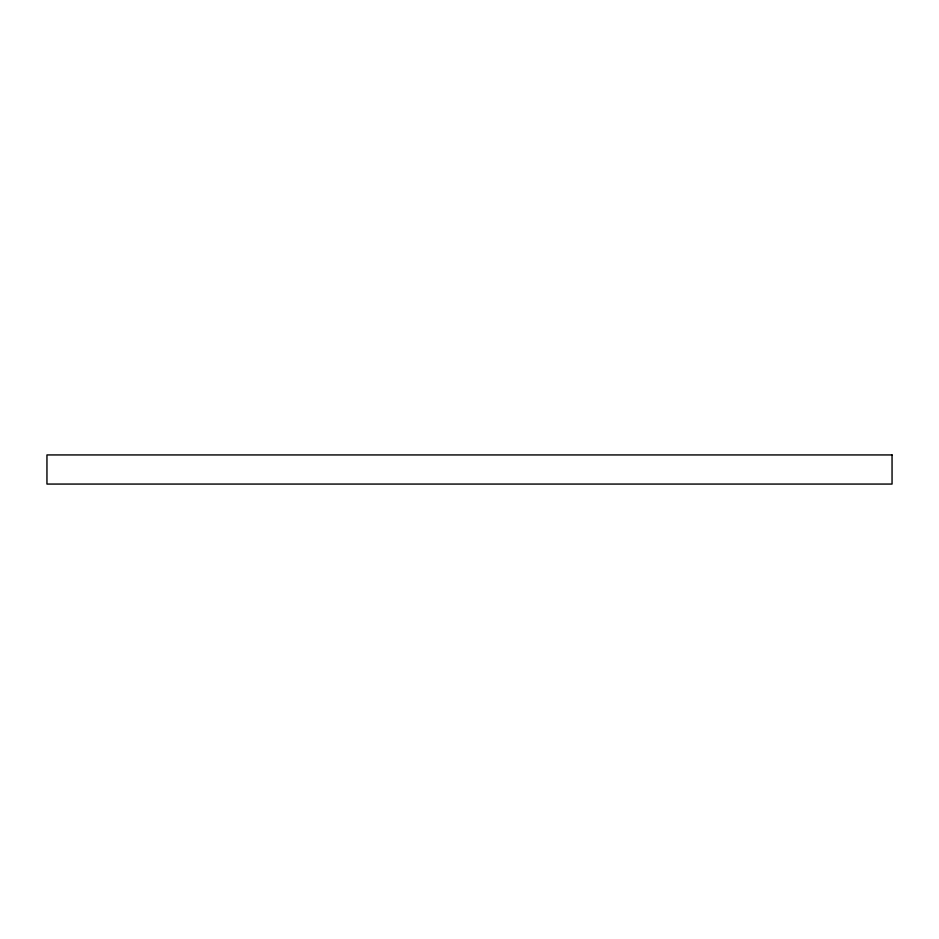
<?xml version="1.0" encoding="UTF-8"?>
<svg xmlns="http://www.w3.org/2000/svg" width="939" height="939" viewBox="0 0 939 939"><rect width="100%" height="100%" fill="white"/><g stroke="black" fill="none" stroke-linecap="round" stroke-linejoin="round"><path stroke-width="1.41" d="M892.05 454.934L46.95 454.934L46.95 484.066L892.05 484.066L892.05 454.934"/></g></svg>
